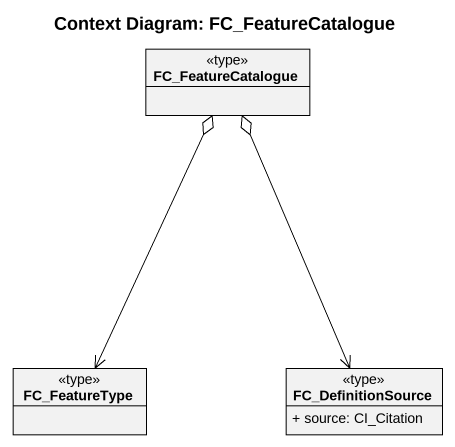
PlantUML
@startuml
title Context Diagram: FC_FeatureCatalogue
hide circle
hide empty members
skinparam classAttributeIconSize 0
class FC_FeatureCatalogue <<type>>
class FC_FeatureType <<type>>
class FC_DefinitionSource <<type>> {
  + source: CI_Citation
}
FC_FeatureCatalogue o--> FC_DefinitionSource
FC_FeatureType <-up-o FC_FeatureCatalogue
@enduml
